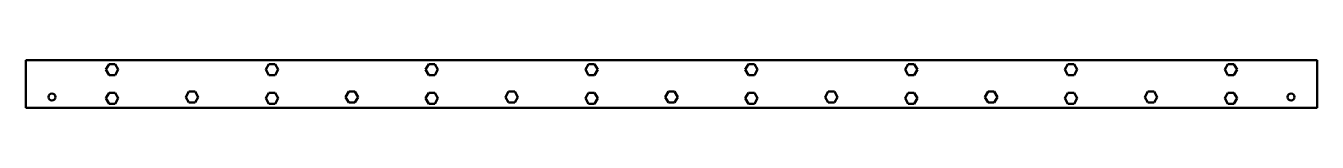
# Model space of a CAD drawing. Header units: millimetres. Extents: x 0 to 2020, y -39 to 36.
import ezdxf

# ---------------------------------------------------------------- set-up
doc = ezdxf.new("R2010")
doc.units = ezdxf.units.MM
doc.layers.add('IV_INTERIOR_PROFILES', color=7, linetype='Continuous', lineweight=50)
doc.layers.add('IV_OUTER_PROFILE', color=7, linetype='Continuous', lineweight=50)

msp = doc.modelspace()

# ---------------------------------------------------------------- linework, layer by layer
at = {"layer": 'IV_INTERIOR_PROFILES'}
for p, q in [((125.3, 21.3), (130.2, 29.7)), ((130.2, 12.9), (125.3, 21.3)), ((130.2, 29.7), (139.8, 29.7)), ((139.8, 29.7), (144.7, 21.3)), ((144.7, 21.3), (139.8, 12.9)), ((375.3, 21.3), (380.2, 29.7)), ((380.2, 12.9), (375.3, 21.3)), ((380.2, 29.7), (389.8, 29.7)), ((389.8, 29.7), (394.7, 21.3)), ((394.7, 21.3), (389.8, 12.9)), ((625.3, 21.3), (630.2, 29.7)), ((630.2, 12.9), (625.3, 21.3)), ((630.2, 29.7), (639.8, 29.7)), ((639.8, 29.7), (644.7, 21.3)), ((644.7, 21.3), (639.8, 12.9)), ((875.3, 21.3), (880.2, 29.7)), ((880.2, 12.9), (875.3, 21.3)), ((880.2, 29.7), (889.8, 29.7)), ((889.8, 29.7), (894.7, 21.3)), ((894.7, 21.3), (889.8, 12.9)), ((1125.3, 21.3), (1130.2, 29.7)), ((1130.2, 12.9), (1125.3, 21.3)), ((1130.2, 29.7), (1139.8, 29.7)), ((1139.8, 29.7), (1144.7, 21.3)), ((1144.7, 21.3), (1139.8, 12.9)), ((1375.3, 21.3), (1380.2, 29.7)), ((1380.2, 12.9), (1375.3, 21.3)), ((1380.2, 29.7), (1389.8, 29.7)), ((1389.8, 29.7), (1394.7, 21.3)), ((1394.7, 21.3), (1389.8, 12.9)), ((1625.3, 21.3), (1630.2, 29.7)), ((1630.2, 12.9), (1625.3, 21.3)), ((1630.2, 29.7), (1639.8, 29.7)), ((1639.8, 29.7), (1644.7, 21.3)), ((1644.7, 21.3), (1639.8, 12.9)), ((1875.3, 21.3), (1880.2, 29.7)), ((1880.2, 12.9), (1875.3, 21.3)), ((1880.2, 29.7), (1889.8, 29.7)), ((1889.8, 29.7), (1894.7, 21.3)), ((1894.7, 21.3), (1889.8, 12.9)), ((139.8, 12.9), (130.2, 12.9)), ((389.8, 12.9), (380.2, 12.9)), ((639.8, 12.9), (630.2, 12.9)), ((889.8, 12.9), (880.2, 12.9)), ((1139.8, 12.9), (1130.2, 12.9)), ((1389.8, 12.9), (1380.2, 12.9)), ((1639.8, 12.9), (1630.2, 12.9)), ((1889.8, 12.9), (1880.2, 12.9)), ((125.3, -23.5), (130.2, -15.1)), ((130.2, -15.1), (139.8, -15.1)), ((139.8, -15.1), (144.7, -23.5)), ((250.3, -21.5), (255.2, -13.1)), ((255.2, -13.1), (264.8, -13.1)), ((264.8, -13.1), (269.7, -21.5)), ((375.3, -23.5), (380.2, -15.1)), ((380.2, -15.1), (389.8, -15.1)), ((389.8, -15.1), (394.7, -23.5)), ((500.3, -21.5), (505.2, -13.1)), ((505.2, -13.1), (514.8, -13.1)), ((514.8, -13.1), (519.7, -21.5)), ((625.3, -23.5), (630.2, -15.1)), ((630.2, -15.1), (639.8, -15.1)), ((639.8, -15.1), (644.7, -23.5)), ((750.3, -21.5), (755.2, -13.1)), ((755.2, -13.1), (764.8, -13.1)), ((764.8, -13.1), (769.7, -21.5)), ((875.3, -23.5), (880.2, -15.1)), ((880.2, -15.1), (889.8, -15.1)), ((889.8, -15.1), (894.7, -23.5)), ((1000.3, -21.5), (1005.2, -13.1)), ((1005.2, -13.1), (1014.8, -13.1)), ((1014.8, -13.1), (1019.7, -21.5)), ((1125.3, -23.5), (1130.2, -15.1)), ((1130.2, -15.1), (1139.8, -15.1)), ((1139.8, -15.1), (1144.7, -23.5)), ((1250.3, -21.5), (1255.2, -13.1)), ((1255.2, -13.1), (1264.8, -13.1)), ((1264.8, -13.1), (1269.7, -21.5)), ((1375.3, -23.5), (1380.2, -15.1)), ((1380.2, -15.1), (1389.8, -15.1)), ((1389.8, -15.1), (1394.7, -23.5)), ((1500.3, -21.5), (1505.2, -13.1)), ((1505.2, -13.1), (1514.8, -13.1)), ((1514.8, -13.1), (1519.7, -21.5)), ((1625.3, -23.5), (1630.2, -15.1)), ((1630.2, -15.1), (1639.8, -15.1)), ((1639.8, -15.1), (1644.7, -23.5)), ((1750.3, -21.5), (1755.2, -13.1)), ((1755.2, -13.1), (1764.8, -13.1)), ((1764.8, -13.1), (1769.7, -21.5)), ((1875.3, -23.5), (1880.2, -15.1)), ((1880.2, -15.1), (1889.8, -15.1)), ((1889.8, -15.1), (1894.7, -23.5)), ((130.2, -31.9), (125.3, -23.5)), ((139.8, -31.9), (130.2, -31.9)), ((144.7, -23.5), (139.8, -31.9)), ((255.2, -29.9), (250.3, -21.5)), ((264.8, -29.9), (255.2, -29.9)), ((269.7, -21.5), (264.8, -29.9)), ((380.2, -31.9), (375.3, -23.5)), ((389.8, -31.9), (380.2, -31.9)), ((394.7, -23.5), (389.8, -31.9)), ((505.2, -29.9), (500.3, -21.5)), ((514.8, -29.9), (505.2, -29.9)), ((519.7, -21.5), (514.8, -29.9)), ((630.2, -31.9), (625.3, -23.5)), ((639.8, -31.9), (630.2, -31.9)), ((644.7, -23.5), (639.8, -31.9)), ((755.2, -29.9), (750.3, -21.5)), ((764.8, -29.9), (755.2, -29.9)), ((769.7, -21.5), (764.8, -29.9)), ((880.2, -31.9), (875.3, -23.5)), ((889.8, -31.9), (880.2, -31.9)), ((894.7, -23.5), (889.8, -31.9)), ((1005.2, -29.9), (1000.3, -21.5)), ((1014.8, -29.9), (1005.2, -29.9)), ((1019.7, -21.5), (1014.8, -29.9)), ((1130.2, -31.9), (1125.3, -23.5)), ((1139.8, -31.9), (1130.2, -31.9)), ((1144.7, -23.5), (1139.8, -31.9)), ((1255.2, -29.9), (1250.3, -21.5)), ((1264.8, -29.9), (1255.2, -29.9)), ((1269.7, -21.5), (1264.8, -29.9)), ((1380.2, -31.9), (1375.3, -23.5)), ((1389.8, -31.9), (1380.2, -31.9)), ((1394.7, -23.5), (1389.8, -31.9)), ((1505.2, -29.9), (1500.3, -21.5)), ((1514.8, -29.9), (1505.2, -29.9)), ((1519.7, -21.5), (1514.8, -29.9)), ((1630.2, -31.9), (1625.3, -23.5)), ((1639.8, -31.9), (1630.2, -31.9)), ((1644.7, -23.5), (1639.8, -31.9)), ((1755.2, -29.9), (1750.3, -21.5)), ((1764.8, -29.9), (1755.2, -29.9)), ((1769.7, -21.5), (1764.8, -29.9)), ((1880.2, -31.9), (1875.3, -23.5)), ((1889.8, -31.9), (1880.2, -31.9)), ((1894.7, -23.5), (1889.8, -31.9))]:
    msp.add_line(p, q, dxfattribs=at)
for centre in [(40.8, -21.5), (1979.2, -21.5)]:
    msp.add_circle(centre, 5.5, dxfattribs=at)
at = {"layer": 'IV_OUTER_PROFILE'}
for p, q in [((0, -38.5), (0, 36.3)), ((0, 36.3), (2020, 36.3)), ((2020, -38.5), (2020, 36.3)), ((0, -38.5), (2020, -38.5))]:
    msp.add_line(p, q, dxfattribs=at)

doc.saveas('drawing.dxf')
